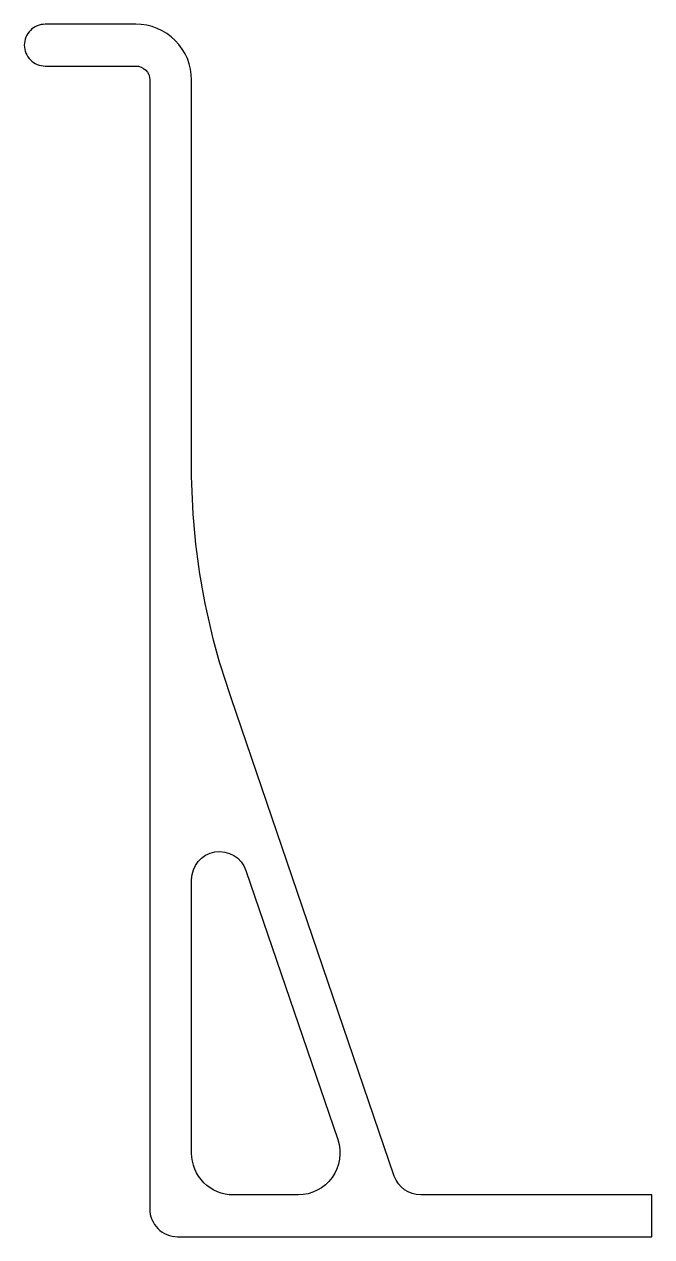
# Model space of a CAD drawing. Extents: x 1465.5 to 1510.5, y -77.7 to 9.3.
import ezdxf

# ---------------------------------------------------------------- set-up
doc = ezdxf.new("R2010")
doc.units = 0
doc.header["$LTSCALE"] = 15
doc.layers.get('0').update_dxf_attribs({"linetype": 'CONTINUOUS'})

msp = doc.modelspace()

# ---------------------------------------------------------------- linework, layer by layer
for points in [[(1473.543, 6.302, -0.414214), (1474.543, 5.302), (1474.543, -75.698, 0.414214), (1476.543, -77.698), (1510.543, -77.698), (1510.543, -74.698), (1493.974, -74.698, -0.320946), (1492.081, -73.344), (1480.385, -39.036, -0.086726), (1477.543, -22.057), (1477.543, 5.302, 0.414214), (1473.543, 9.302), (1467.043, 9.302, 0.414214), (1465.543, 7.802), (1465.543, 7.802, 0.414214), (1467.043, 6.302)], [(1477.543, -52.061, -0.847876), (1481.436, -51.415), (1488.02, -70.73, -0.514066), (1485.181, -74.698), (1480.543, -74.698, -0.414214), (1477.543, -71.698)]]:
    msp.add_lwpolyline(points, format="xyb", close=True)

doc.saveas('drawing.dxf')
